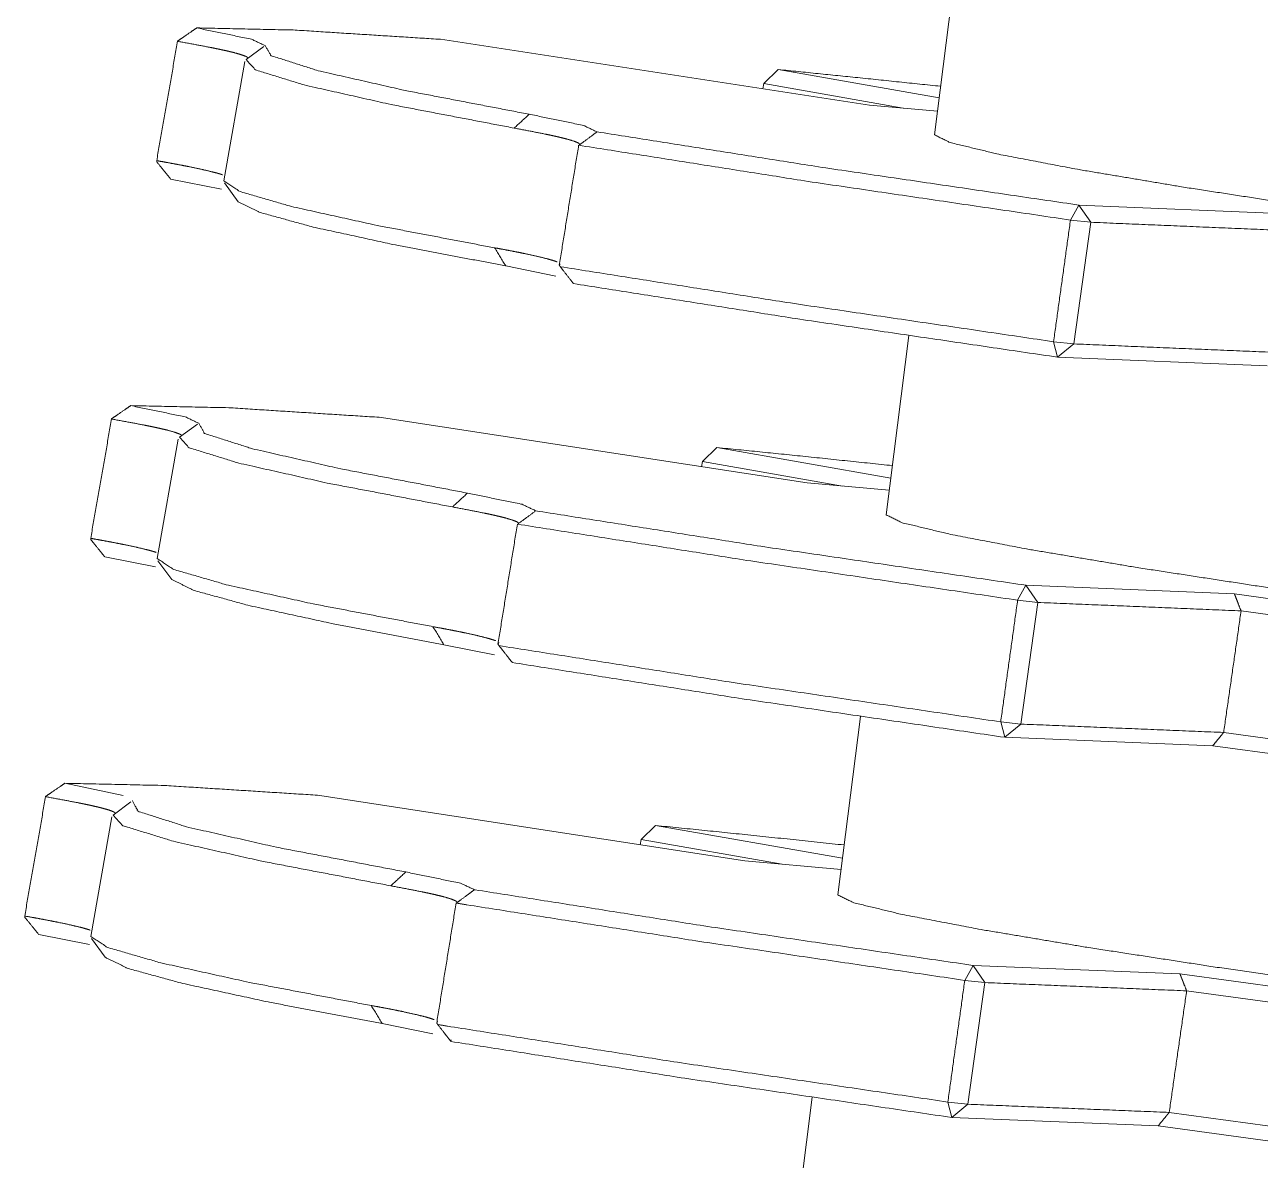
# Paper-space layout 'A3_1' of a CAD drawing. Header units: millimetres. Extents: x 0 to 420, y 0 to 297.
# Drawn here: x 304.01 to 312.07, y 61.49 to 68.9 of the extents above; entities that cross this region are included whole.
import ezdxf

# ---------------------------------------------------------------- set-up
doc = ezdxf.new("R2010")
doc.units = ezdxf.units.MM
doc.layers.add('170', color=7, linetype='Continuous', true_color=0xffffff)

psp = doc.layouts.new('A3_1')

# ---------------------------------------------------------------- linework, layer by layer
at = {"layer": '170', "color": 155, "linetype": 'Continuous', "lineweight": 13}
for p, q in [((310.0951, 69.3561), (309.946, 68.181)), ((305.5727, 68.7573), (305.4562, 68.6716)), ((309.5238, 68.3746), (306.7241, 68.8032)), ((305.4472, 68.6592), (305.3102, 67.8806)), ((308.8332, 68.5155), (308.9281, 68.606)), ((308.9281, 68.606), (309.9765, 68.4214)), ((308.8332, 68.5155), (308.8276, 68.4812)), ((309.743, 68.355), (308.8332, 68.5155)), ((309.9655, 68.3351), (309.5238, 68.3746)), ((305.2964, 67.8256), (304.9641, 67.8924)), ((305.3145, 67.8665), (305.4046, 67.7445)), ((310.834, 67.625), (310.8883, 67.7223)), ((310.8883, 67.7223), (312.2587, 67.6647)), ((310.8883, 67.7223), (310.9657, 67.6104)), ((310.834, 67.625), (310.9657, 67.6104)), ((310.9657, 67.6104), (310.8553, 66.8171)), ((307.4773, 67.2596), (307.1497, 67.3259)), ((307.5056, 67.3402), (307.4992, 67.3303)), ((309.7798, 66.8715), (309.6315, 65.7025)), ((310.7236, 66.8316), (310.8553, 66.8171)), ((310.7499, 66.7308), (310.7236, 66.8316)), ((310.7499, 66.7308), (310.8553, 66.8171)), ((312.117, 66.6737), (310.7499, 66.7308)), ((309.1167, 65.9106), (306.3234, 66.3387)), ((305.139, 66.294), (305.0226, 66.2083)), ((305.0135, 66.1958), (304.8764, 65.4173)), ((308.4331, 66.051), (308.5279, 66.1415)), ((308.5279, 66.1415), (309.6619, 65.9421)), ((308.4331, 66.051), (308.4275, 66.0162)), ((309.3476, 65.89), (308.4331, 66.051)), ((309.6519, 65.8627), (309.1167, 65.9106)), ((304.8655, 65.3628), (304.5337, 65.4297)), ((304.8808, 65.403), (304.9709, 65.2809)), ((310.4892, 65.1461), (310.5432, 65.2434)), ((310.5432, 65.2434), (311.9033, 65.1873)), ((310.5432, 65.2434), (310.6207, 65.1315)), ((310.4892, 65.1461), (310.6207, 65.1315)), ((310.6207, 65.1315), (310.5103, 64.3382)), ((311.9033, 65.1873), (313.9375, 64.9101)), ((313.6513, 64.8445), (311.9468, 65.0767)), ((307.0761, 64.7891), (306.7472, 64.8555)), ((307.1055, 64.8695), (307.0995, 64.8596)), ((309.4648, 64.3881), (309.317, 63.224)), ((310.3788, 64.3526), (310.5103, 64.3382)), ((310.4047, 64.2519), (310.3788, 64.3526)), ((310.4047, 64.2519), (310.5103, 64.3382)), ((311.7616, 64.1963), (310.4047, 64.2519)), ((311.8332, 64.2837), (313.379, 64.073)), ((313.3658, 63.9777), (311.7616, 64.1963)), ((304.2733, 63.9519), (304.6533, 63.8719)), ((304.7185, 63.8383), (304.7157, 63.8367)), ((308.7096, 63.4466), (305.9228, 63.8742)), ((304.7054, 63.8308), (304.589, 63.7451)), ((304.5798, 63.7325), (304.4427, 62.9539)), ((308.033, 63.5864), (308.1278, 63.677)), ((308.1278, 63.677), (309.3474, 63.463)), ((308.033, 63.5864), (308.0273, 63.5513)), ((308.9521, 63.4249), (308.033, 63.5864)), ((309.3382, 63.3904), (308.7096, 63.4466)), ((304.4345, 62.9001), (304.1032, 62.9669)), ((304.4472, 62.9395), (304.5373, 62.8174)), ((310.1444, 62.6672), (310.1981, 62.7645)), ((310.1981, 62.7645), (311.5479, 62.7099)), ((310.1981, 62.7645), (310.2756, 62.6526)), ((311.5479, 62.7099), (313.6043, 62.4297)), ((310.1444, 62.6672), (310.2756, 62.6526)), ((310.2756, 62.6526), (310.1652, 61.8593)), ((313.3092, 62.3652), (311.5917, 62.5992)), ((306.675, 62.3185), (306.3446, 62.3852)), ((306.7055, 62.3987), (306.6997, 62.3888)), ((306.7924, 62.2688), (306.7939, 62.2797)), ((309.1496, 61.9046), (309.0026, 60.7455)), ((310.0339, 61.8737), (310.1652, 61.8593)), ((310.0596, 61.773), (310.0339, 61.8737)), ((310.0596, 61.773), (310.1652, 61.8593)), ((311.4062, 61.7188), (310.0596, 61.773)), ((311.478, 61.8062), (313.0346, 61.5941)), ((313.0214, 61.4988), (311.4062, 61.7188))]:
    psp.add_line(p, q, dxfattribs=at)
for points, knots in [([(305.0093, 68.7915), (305.0404, 68.813), (305.1028, 68.856), (305.134, 68.8775)], [0, 0, 0.249877, 0.749933, 1, 1]), ([(306.7241, 68.8032), (305.7635, 68.8641), (305.134, 68.8775)], [0, 0, 0.604565, 1, 1]), ([(305.1341, 68.8775), (305.4904, 68.8042), (305.5804, 68.762)], [0, 0, 0.785265, 1, 1]), ([(305.4641, 68.6763), (305.4679, 68.6795), (305.4673, 68.6833), (305.4653, 68.6855), (305.4622, 68.6878), (305.458, 68.6902), (305.4527, 68.6928), (305.4207, 68.7045), (305.3716, 68.718), (305.3407, 68.7254), (305.3055, 68.7333), (305.2863, 68.7375), (305.2659, 68.7417), (305.2446, 68.7461), (305.2222, 68.7505), (305.1233, 68.7694), (305.0088, 68.7901)], [0, 0, 0.010303, 0.018384, 0.024486, 0.032525, 0.042667, 0.05495, 0.125649, 0.231361, 0.2974, 0.372397, 0.413289, 0.456457, 0.501731, 0.549024, 0.75834, 1, 1]), ([(305.5804, 68.762), (305.6198, 68.6966), (305.9267, 68.5984), (306.493, 68.47), (307.3034, 68.3147)], [0, 0, 0.042273, 0.220865, 0.54266, 1, 1]), ([(307.2049, 68.2244), (306.4026, 68.3779), (305.8351, 68.5056), (305.5169, 68.6043), (305.4562, 68.6716)], [0, 0, 0.448268, 0.767471, 0.950284, 1, 1]), ([(309.9861, 68.4971), (309.4464, 68.5535), (308.9281, 68.6061)], [0, 0, 0.510204, 1, 1]), ([(307.3034, 68.3147), (307.6574, 68.2417), (307.7456, 68.1997)], [0, 0, 0.787254, 1, 1]), ([(307.6255, 68.1109), (307.6316, 68.114), (307.6332, 68.1179), (307.6324, 68.12), (307.6305, 68.1223), (307.6274, 68.1247), (307.6232, 68.1273), (307.5958, 68.1388), (307.5511, 68.1523), (307.5224, 68.1597), (307.4894, 68.1675), (307.4712, 68.1716), (307.4519, 68.1759), (307.4316, 68.1802), (307.4104, 68.1847), (307.3155, 68.2035), (307.2049, 68.2244)], [0, 0, 0.015081, 0.024249, 0.029313, 0.035925, 0.044553, 0.055286, 0.120665, 0.223008, 0.288122, 0.362735, 0.403648, 0.446966, 0.492556, 0.54028, 0.752831, 1, 1]), ([(307.7455, 68.1996), (307.6863, 68.1558), (307.6269, 68.112)], [0, 0, 0.499684, 1, 1]), ([(307.7455, 68.1997), (309.2138, 67.9685), (310.8883, 67.7223)], [0, 0, 0.467581, 1, 1]), ([(310.834, 67.625), (309.1231, 67.8767), (307.6262, 68.1127)], [0, 0, 0.532976, 1, 1]), ([(309.946, 68.181), (310.0497, 68.13), (310.3656, 68.0537), (310.88, 67.9555), (311.5704, 67.8396), (312.4065, 67.7111), (313.3519, 67.5757), (314.3652, 67.4392), (315.4021, 67.3077), (316.4173, 67.1868), (317.3666, 67.0818), (318.2083, 66.9974), (318.9057, 66.9372), (319.4283, 66.9038), (319.7533, 66.8988), (319.8664, 66.9223)], [0, 0, 0.011535, 0.043971, 0.096232, 0.166087, 0.250507, 0.345813, 0.447847, 0.552158, 0.654191, 0.749496, 0.833916, 0.903772, 0.956032, 0.988467, 1, 1]), ([(304.873, 68.012), (304.9322, 68.0016), (304.9876, 67.9914), (305.0392, 67.9816), (305.0867, 67.9722), (305.1691, 67.9548), (305.2349, 67.9393), (305.2616, 67.9324), (305.2842, 67.926), (305.3021, 67.9202)], [0, 0, 0.136919, 0.265195, 0.384776, 0.495165, 0.687012, 0.840925, 0.903776, 0.957147, 1, 1]), ([(304.964, 67.8925), (304.9191, 67.9481), (304.8742, 68.0037)], [0, 0, 0.500214, 1, 1]), ([(305.3101, 67.8806), (305.4165, 67.8108), (305.7524, 67.7131), (306.3104, 67.5898), (307.0776, 67.4437)], [0, 0, 0.069533, 0.260766, 0.57309, 1, 1]), ([(307.1498, 67.3259), (306.4302, 67.4625), (305.8929, 67.5793), (305.5487, 67.6739), (305.4046, 67.7445)], [0, 0, 0.406981, 0.712501, 0.910832, 1, 1]), ([(307.0776, 67.4437), (307.1351, 67.4333), (307.1886, 67.4231), (307.2383, 67.4133), (307.2838, 67.4039), (307.3623, 67.3865), (307.4239, 67.3711), (307.4485, 67.3642), (307.4689, 67.3578), (307.4847, 67.3521)], [0, 0, 0.139748, 0.270225, 0.391471, 0.502923, 0.695243, 0.847494, 0.908693, 0.959908, 1, 1]), ([(307.5057, 67.3206), (309.0076, 67.0839), (310.7236, 66.8316)], [0, 0, 0.467125, 1, 1]), ([(307.5057, 67.3206), (307.5273, 67.2931), (307.5704, 67.2379), (307.5919, 67.2103)], [0, 0, 0.250184, 0.750184, 1, 1]), ([(310.7499, 66.7308), (309.0675, 66.9781), (307.5919, 67.2103)], [0, 0, 0.532351, 1, 1]), ([(304.5788, 66.3287), (304.61, 66.3502), (304.6724, 66.3932), (304.7035, 66.4147)], [0, 0, 0.249924, 0.749999, 1, 1]), ([(306.3234, 66.3387), (305.3443, 66.401), (304.7035, 66.4147)], [0, 0, 0.604836, 1, 1]), ([(304.7037, 66.4147), (305.0593, 66.3415), (305.148, 66.2993)], [0, 0, 0.787091, 1, 1]), ([(305.0333, 66.2228), (305.0303, 66.2251), (305.0262, 66.2276), (305.021, 66.2302), (304.9893, 66.2418), (304.9405, 66.2553), (304.9097, 66.2627), (304.8746, 66.2706), (304.8554, 66.2747), (304.8351, 66.2789), (304.8138, 66.2833), (304.7916, 66.2877), (304.6927, 66.3066), (304.5784, 66.3273)], [0, 0, 0.007955, 0.018228, 0.030691, 0.102756, 0.210908, 0.278604, 0.355473, 0.39744, 0.441703, 0.488176, 0.536727, 0.751686, 1, 1]), ([(305.148, 66.2993), (305.1858, 66.2331), (305.4973, 66.1333), (306.0742, 66.0025), (306.9008, 65.8444)], [0, 0, 0.041496, 0.219626, 0.541715, 1, 1]), ([(306.8023, 65.7541), (305.986, 65.91), (305.4085, 66.0398), (305.0846, 66.1401), (305.0226, 66.2083)], [0, 0, 0.448181, 0.767407, 0.95027, 1, 1]), ([(309.6723, 66.0235), (309.0878, 66.0848), (308.5279, 66.1415)], [0, 0, 0.510827, 1, 1]), ([(306.9008, 65.8444), (307.2564, 65.7712), (307.3458, 65.7289)], [0, 0, 0.785987, 1, 1]), ([(307.2257, 65.6401), (307.2317, 65.6433), (307.2332, 65.6472), (307.2323, 65.6493), (307.2303, 65.6516), (307.2272, 65.6541), (307.223, 65.6567), (307.1952, 65.6682), (307.1502, 65.6817), (307.1213, 65.6891), (307.0881, 65.697), (307.0698, 65.7011), (307.0505, 65.7054), (307.0301, 65.7097), (307.0087, 65.7142), (306.9134, 65.7331), (306.8023, 65.7541)], [0, 0, 0.014819, 0.02386, 0.028981, 0.035694, 0.044363, 0.055201, 0.120955, 0.223496, 0.288681, 0.36332, 0.404249, 0.44753, 0.493111, 0.540817, 0.753146, 1, 1]), ([(307.3458, 65.7289), (307.2865, 65.685), (307.2272, 65.6413)], [0, 0, 0.499797, 1, 1]), ([(307.3457, 65.7289), (308.8392, 65.4938), (310.5432, 65.2434)], [0, 0, 0.467484, 1, 1]), ([(309.6315, 65.7025), (309.7352, 65.6515), (310.0512, 65.5752), (310.5655, 65.477), (311.2559, 65.3611), (312.092, 65.2326), (313.0374, 65.0972), (314.0507, 64.9607), (315.0876, 64.8292), (316.1029, 64.7083), (317.0521, 64.6033), (317.8938, 64.5189), (318.5912, 64.4587), (319.1138, 64.4253), (319.4388, 64.4203), (319.552, 64.4438)], [0, 0, 0.011533, 0.043971, 0.09623, 0.166087, 0.250505, 0.345811, 0.447845, 0.552156, 0.654191, 0.749496, 0.833916, 0.90377, 0.95603, 0.988465, 1, 1]), ([(310.4892, 65.1461), (308.7487, 65.402), (307.2264, 65.6419)], [0, 0, 0.533062, 1, 1]), ([(304.4426, 65.5492), (304.5017, 65.5388), (304.5571, 65.5286), (304.6086, 65.5188), (304.656, 65.5094), (304.7383, 65.492), (304.8038, 65.4766), (304.8304, 65.4697), (304.8528, 65.4632), (304.8704, 65.4575)], [0, 0, 0.137207, 0.2657, 0.385472, 0.495981, 0.687942, 0.841769, 0.904515, 0.957752, 1, 1]), ([(304.4437, 65.5409), (304.4432, 65.545), (304.4426, 65.5491)], [0, 0, 0.499829, 1, 1]), ([(304.5335, 65.4297), (304.5111, 65.4575), (304.4662, 65.5131), (304.4437, 65.5409)], [0, 0, 0.250135, 0.75009, 1, 1]), ([(304.8764, 65.4173), (304.9847, 65.3464), (305.3266, 65.2471), (305.8945, 65.1218), (306.6751, 64.9733)], [0, 0, 0.069495, 0.26076, 0.573116, 1, 1]), ([(306.7472, 64.8555), (306.0147, 64.9944), (305.4679, 65.1131), (305.1176, 65.2093), (304.9709, 65.2809)], [0, 0, 0.40702, 0.712566, 0.910903, 1, 1]), ([(311.9466, 65.0765), (311.9283, 65.1232), (311.9221, 65.1392), (311.9096, 65.1713), (311.9033, 65.1873)], [0, 0, 0.421447, 0.566069, 0.855314, 1, 1]), ([(306.6751, 64.9733), (306.7328, 64.9629), (306.7865, 64.9527), (306.8364, 64.9429), (306.8822, 64.9335), (306.961, 64.916), (307.023, 64.9006), (307.0478, 64.8936), (307.0684, 64.8872), (307.0841, 64.8815)], [0, 0, 0.139603, 0.270028, 0.391218, 0.502605, 0.69499, 0.847382, 0.908745, 0.96012, 1, 1]), ([(307.1059, 64.8499), (308.6332, 64.6092), (310.3788, 64.3526)], [0, 0, 0.467033, 1, 1]), ([(307.1059, 64.8499), (307.1276, 64.8223), (307.1707, 64.7672), (307.1922, 64.7396)], [0, 0, 0.250259, 0.750199, 1, 1]), ([(310.4047, 64.2519), (308.6929, 64.5034), (307.1921, 64.7396)], [0, 0, 0.532446, 1, 1]), ([(311.7616, 64.1963), (311.7773, 64.2154), (311.8031, 64.2468), (311.8232, 64.2713), (311.8332, 64.2836)], [0, 0, 0.219366, 0.578895, 0.859685, 1, 1]), ([(304.1484, 63.8659), (304.1796, 63.8874), (304.2419, 63.9304), (304.2731, 63.9519)], [0, 0, 0.249859, 0.749971, 1, 1]), ([(305.9228, 63.8742), (304.9253, 63.9379), (304.2731, 63.952)], [0, 0, 0.605101, 1, 1]), ([(304.6013, 63.7603), (304.5985, 63.7624), (304.5945, 63.7649), (304.5893, 63.7675), (304.558, 63.779), (304.5094, 63.7925), (304.4787, 63.7999), (304.4438, 63.8078), (304.4246, 63.8119), (304.4044, 63.8162), (304.3831, 63.8205), (304.3609, 63.825), (304.2622, 63.8438), (304.148, 63.8645)], [0, 0, 0.007586, 0.017724, 0.030026, 0.10173, 0.20972, 0.277379, 0.354284, 0.396301, 0.440582, 0.487123, 0.535705, 0.751074, 1, 1]), ([(304.7157, 63.8367), (304.7517, 63.7697), (305.0679, 63.6682), (305.6554, 63.5351), (306.4982, 63.374)], [0, 0, 0.040751, 0.218427, 0.540798, 1, 1]), ([(306.3999, 63.2837), (305.5695, 63.4421), (304.9819, 63.574), (304.6523, 63.6758), (304.589, 63.7451)], [0, 0, 0.448116, 0.767354, 0.950271, 1, 1]), ([(309.3584, 63.5499), (308.7291, 63.616), (308.1278, 63.677)], [0, 0, 0.51144, 1, 1]), ([(306.4982, 63.374), (306.8555, 63.3006), (306.946, 63.2582)], [0, 0, 0.784798, 1, 1]), ([(306.826, 63.1694), (306.8319, 63.1726), (306.8333, 63.1764), (306.8323, 63.1786), (306.8302, 63.1809), (306.827, 63.1834), (306.8227, 63.186), (306.7946, 63.1976), (306.7493, 63.2111), (306.7202, 63.2185), (306.6868, 63.2265), (306.6684, 63.2306), (306.649, 63.2349), (306.6285, 63.2392), (306.607, 63.2437), (306.5113, 63.2627), (306.3999, 63.2837)], [0, 0, 0.014529, 0.02346, 0.02863, 0.035446, 0.044228, 0.055139, 0.121185, 0.223933, 0.289199, 0.363873, 0.404822, 0.448114, 0.493649, 0.541343, 0.753472, 1, 1]), ([(306.946, 63.2582), (306.9164, 63.2362), (306.8571, 63.1924), (306.8275, 63.1705)], [0, 0, 0.249812, 0.749812, 1, 1]), ([(306.946, 63.2582), (306.9483, 63.2578), (306.9506, 63.2574)], [0, 0, 0.502184, 1, 1]), ([(306.9506, 63.2574), (308.4674, 63.0187), (310.198, 62.7645)], [0, 0, 0.467462, 1, 1]), ([(309.317, 63.224), (309.4208, 63.173), (309.7367, 63.0967), (310.2511, 62.9985), (310.9414, 62.8826), (311.7775, 62.7541), (312.7229, 62.6187), (313.7362, 62.4822), (314.7731, 62.3507), (315.7884, 62.2298), (316.7376, 62.1248), (317.5793, 62.0404), (318.2767, 61.9802), (318.7994, 61.9468), (319.1243, 61.9418), (319.2375, 61.9653)], [0, 0, 0.011535, 0.043971, 0.096232, 0.166087, 0.250507, 0.345813, 0.447847, 0.552158, 0.654191, 0.749496, 0.833916, 0.903772, 0.956032, 0.988467, 1, 1]), ([(310.1444, 62.6672), (308.4156, 62.9211), (306.8972, 63.1596)], [0, 0, 0.531993, 1, 1]), ([(304.0122, 63.0865), (304.0713, 63.076), (304.1265, 63.0659), (304.178, 63.056), (304.2253, 63.0466), (304.3074, 63.0292), (304.3727, 63.0139), (304.3992, 63.0069), (304.4215, 63.0005), (304.4388, 62.9949)], [0, 0, 0.137502, 0.26622, 0.386189, 0.496779, 0.688859, 0.842653, 0.905292, 0.958356, 1, 1]), ([(304.0133, 63.0781), (304.0127, 63.0822), (304.0122, 63.0863)], [0, 0, 0.500479, 1, 1]), ([(304.1031, 62.9669), (304.0582, 63.0225), (304.0133, 63.0781)], [0, 0, 0.500155, 1, 1]), ([(304.4427, 62.9539), (304.5529, 62.8819), (304.9009, 62.7811), (305.4785, 62.6538), (306.2727, 62.5029)], [0, 0, 0.069484, 0.260772, 0.573138, 1, 1]), ([(306.3446, 62.3852), (305.5994, 62.5263), (305.0428, 62.647), (304.6864, 62.7447), (304.5373, 62.8174)], [0, 0, 0.40704, 0.712621, 0.910954, 1, 1]), ([(311.5915, 62.599), (311.5731, 62.6457), (311.5668, 62.6617), (311.5605, 62.6778), (311.5542, 62.6938), (311.5479, 62.7099)], [0, 0, 0.421032, 0.565806, 0.710516, 0.85529, 1, 1]), ([(306.2727, 62.5029), (306.3305, 62.4925), (306.3845, 62.4823), (306.4346, 62.4724), (306.4805, 62.463), (306.5597, 62.4455), (306.6221, 62.43), (306.647, 62.423), (306.6678, 62.4165), (306.6835, 62.4109)], [0, 0, 0.139475, 0.269813, 0.390906, 0.502292, 0.694707, 0.847307, 0.908741, 0.960277, 1, 1]), ([(306.7062, 62.3791), (306.7494, 62.324), (306.7709, 62.2964), (306.7924, 62.2689)], [0, 0, 0.500215, 0.750258, 1, 1]), ([(306.769, 62.3688), (308.2956, 62.1289), (310.0339, 61.8737)], [0, 0, 0.467968, 1, 1]), ([(310.0596, 61.773), (308.3184, 62.0288), (306.7923, 62.2688)], [0, 0, 0.532547, 1, 1]), ([(311.4062, 61.7188), (311.4377, 61.7571), (311.4579, 61.7816), (311.468, 61.7939), (311.4781, 61.8061)], [0, 0, 0.438189, 0.71917, 0.859545, 1, 1])]:
    psp.add_open_spline(points, degree=1, knots=knots, dxfattribs=at)
for points in [[(304.873, 68.0118), (305.0093, 68.7916)], [(307.2049, 68.2244), (307.3034, 68.3147)], [(307.4992, 67.3302), (307.6257, 68.1125)], [(304.8742, 68.0037), (304.873, 68.0119)], [(310.7236, 66.8316), (310.834, 67.625)], [(312.3019, 67.5538), (310.9657, 67.6104)], [(307.1498, 67.3259), (307.0776, 67.4437)], [(307.4993, 67.3302), (307.5057, 67.3206)], [(310.8553, 66.8171), (312.1883, 66.761)], [(304.4426, 65.5491), (304.5788, 66.3289)], [(306.8023, 65.7541), (306.9008, 65.8444)], [(307.226, 65.6416), (307.0994, 64.8594)], [(310.3788, 64.3526), (310.4892, 65.1461)], [(311.9468, 65.0763), (310.6207, 65.1315)], [(311.9468, 65.0763), (311.8332, 64.2836)], [(306.6751, 64.9733), (306.7472, 64.8555)], [(307.0996, 64.8594), (307.1059, 64.8499)], [(310.5103, 64.3382), (311.8332, 64.2836)], [(304.1484, 63.866), (304.0121, 63.0863)], [(306.4982, 63.374), (306.3999, 63.2837)], [(306.6997, 62.3887), (306.8263, 63.171)], [(306.8972, 63.1596), (306.8267, 63.1712)], [(310.0339, 61.8737), (310.1444, 62.6672)], [(311.5917, 62.5989), (310.2756, 62.6526)], [(311.478, 61.8061), (311.5917, 62.5989)], [(306.2727, 62.5029), (306.3446, 62.3852)], [(306.6998, 62.3887), (306.7062, 62.3791)], [(306.7062, 62.3791), (306.769, 62.3688)], [(310.1652, 61.8593), (311.478, 61.8061)]]:
    psp.add_open_spline(points, degree=1, dxfattribs=at)

doc.saveas('drawing.dxf')
